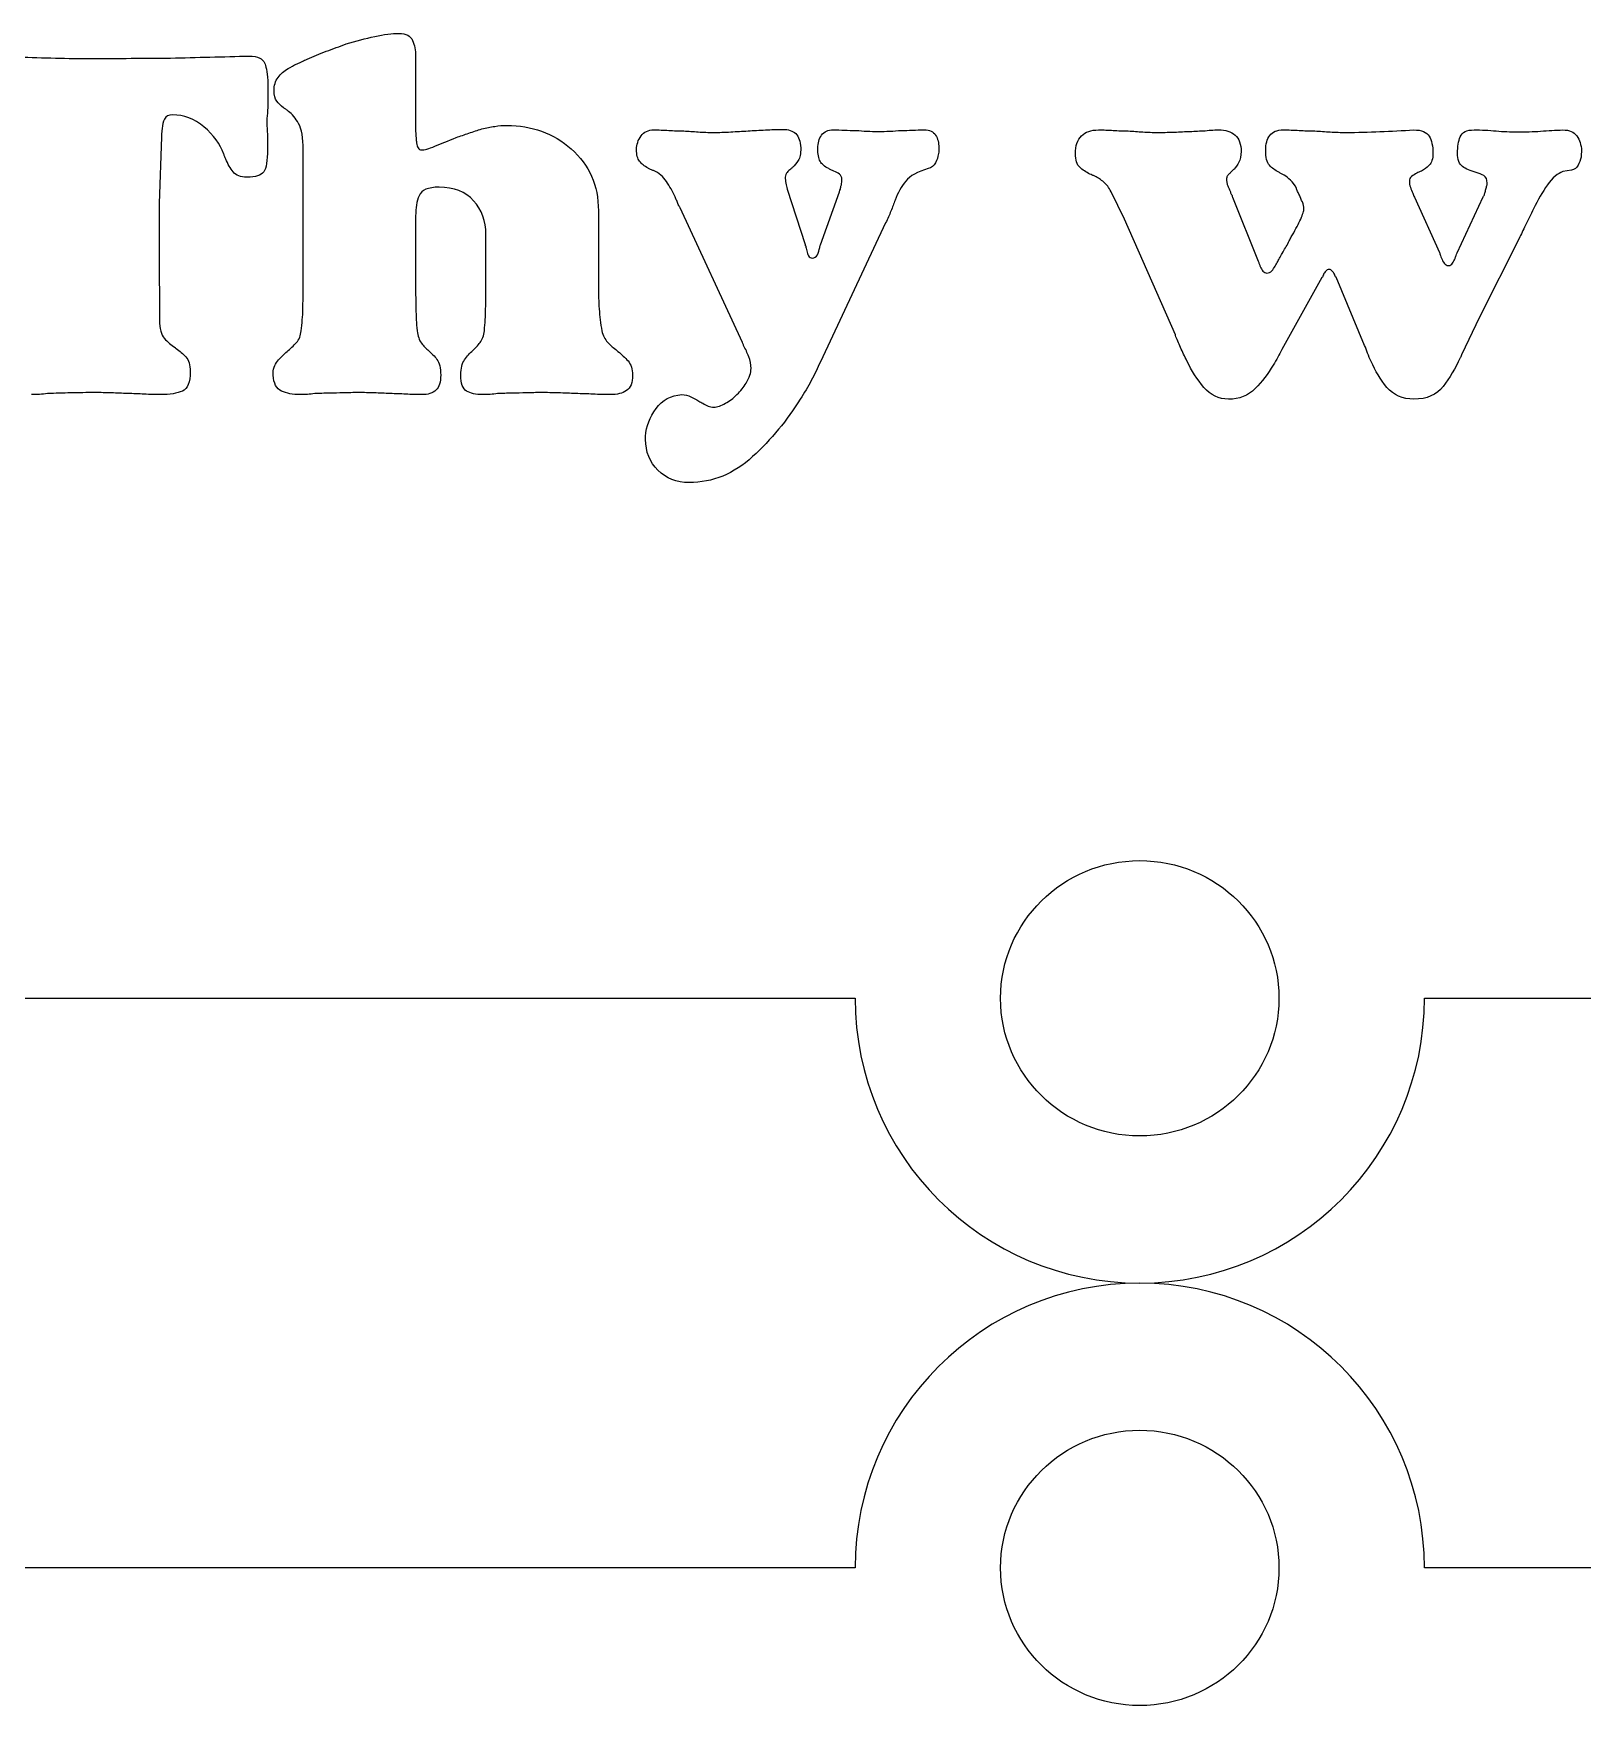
# Model space of a CAD drawing. Extents: x 1489 to 1914, y 371 to 1329.
# Drawn here: x 1701.6 to 1763.3, y 989 to 1055.5 of the extents above; entities that cross this region are included whole.
import ezdxf

# ---------------------------------------------------------------- set-up
doc = ezdxf.new("R2010")
doc.units = 0
doc.layers.add('G0101', color=7, linetype='CONTINUOUS')

msp = doc.modelspace()

# ---------------------------------------------------------------- linework, layer by layer
at = {"layer": 'G0101', "color": 4}
for points in [[(1716.788557, 1054.626974), (1716.788557, 1051.686974), (1716.808557, 1051.306974)], [(1710.908757, 1053.257174), (1710.908757, 1053.177174), (1710.908757, 1053.096174)], [(1710.868757, 1052.147174), (1710.868757, 1051.836174)], [(1706.668757, 1051.486174), (1706.668757, 1051.447174), (1706.668757, 1051.407174), (1706.568757, 1048.761174), (1706.568757, 1046.556174), (1706.588757, 1044.392174), (1706.588757, 1044.111174)], [(1710.888757, 1051.526174), (1710.888757, 1051.217174), (1710.888757, 1050.907174)], [(1712.308557, 1045.446974), (1712.308557, 1050.886974)], [(1737.629057, 1050.986174), (1737.629057, 1050.866174)], [(1762.828256, 1050.086574), (1762.488256, 1050.026574)], [(1731.589057, 1049.327174), (1732.309057, 1047.126174), (1732.309057, 1047.086174)], [(1732.909057, 1047.106174), (1733.669057, 1049.227174)], [(1747.048256, 1043.526574), (1745.028256, 1048.126574), (1744.488256, 1049.226574)], [(1729.809057, 1043.229174), (1727.329057, 1048.581174)], [(1749.328256, 1049.006574), (1750.348256, 1046.466574)], [(1756.568256, 1049.006574), (1757.568256, 1046.806574)], [(1758.268256, 1046.786574), (1759.308256, 1049.026574)], [(1716.788557, 1048.263974), (1716.788557, 1047.902974), (1716.788557, 1045.455974)], [(1724.068557, 1048.466974), (1724.068557, 1045.446974)], [(1735.509057, 1047.982174), (1732.909057, 1042.454174)], [(1719.588557, 1045.435974), (1719.588557, 1047.521974)], [(1760.748256, 1047.366574), (1759.168256, 1044.226574), (1758.448256, 1042.726574)], [(1732.889057, 1047.006174), (1732.889057, 1047.026174)], [(1752.948256, 1045.926574), (1752.948256, 1045.906574), (1752.928256, 1045.886574)], [(1754.588256, 1043.106574), (1753.448256, 1045.826574)], [(1712.308557, 1045.426974), (1712.308557, 1045.446974)], [(1752.888256, 1045.806574), (1751.288256, 1042.946574)], [(1729.809057, 1043.209174), (1729.809057, 1043.229174)], [(1747.048256, 1043.506574), (1747.048256, 1043.526574)], [(1725.949057, 1039.367174), (1725.949057, 1039.416174), (1725.949057, 1039.486174)]]:
    msp.add_lwpolyline(points, dxfattribs=at)
at = {"layer": 'G0101', "color": 1}
for points in [[(1673.313558, 1017.114575), (1734.292557, 1017.114575)], [(1756.970556, 1017.114575), (1885.738553, 1017.114575)], [(1734.292557, 994.436975), (1673.313558, 994.436975)], [(1885.728553, 994.436975), (1756.970556, 994.436975)]]:
    msp.add_lwpolyline(points, dxfattribs=at)
for points in [[(1745.631556, 1011.634575)], [(1745.631556, 988.956975)]]:
    msp.add_lwpolyline(points, close=True, dxfattribs=at)
at = {"layer": 'G0101', "color": 4}
for points in [[(1714.028557, 1055.106974), (1714.414557, 1055.226974), (1714.791557, 1055.326974), (1715.158557, 1055.406974)], [(1715.158557, 1055.406974), (1715.525557, 1055.486974), (1715.848557, 1055.526974), (1716.128557, 1055.526974)], [(1716.128557, 1055.526974), (1716.408557, 1055.526974), (1716.588557, 1055.432974), (1716.668557, 1055.246974)], [(1716.668557, 1055.246974), (1716.748557, 1055.059974), (1716.788557, 1054.852974), (1716.788557, 1054.626974)], [(1700.968757, 1054.586174), (1701.462757, 1054.573174), (1701.951757, 1054.560174), (1702.438757, 1054.546174)], [(1702.438757, 1054.546174), (1702.925757, 1054.533174), (1703.408757, 1054.526174), (1703.888757, 1054.526174)], [(1703.888757, 1054.526174), (1704.408757, 1054.526174), (1704.931757, 1054.530174), (1705.458757, 1054.537174)], [(1705.458757, 1054.537174), (1705.985757, 1054.543174), (1706.508757, 1054.546174), (1707.028757, 1054.546174)], [(1707.028757, 1054.546174), (1707.548757, 1054.560174), (1708.071757, 1054.573174), (1708.598757, 1054.586174)], [(1708.598757, 1054.586174), (1709.125757, 1054.600174), (1709.648757, 1054.613174), (1710.168757, 1054.626174)], [(1710.168757, 1054.626174), (1710.328757, 1054.626174), (1710.468757, 1054.597174), (1710.588757, 1054.537174)], [(1710.588757, 1054.537174), (1710.708757, 1054.477174), (1710.788757, 1054.360174), (1710.828757, 1054.187174)], [(1712.068557, 1054.316974), (1712.201557, 1054.376974), (1712.335557, 1054.439974), (1712.468557, 1054.506974)], [(1712.468557, 1054.506974), (1712.708557, 1054.613974), (1712.961557, 1054.716974), (1713.228557, 1054.816974)], [(1713.228557, 1054.816974), (1713.495557, 1054.916974), (1713.761557, 1055.012974), (1714.028557, 1055.106974)], [(1710.828757, 1054.187174), (1710.855757, 1054.079174), (1710.875757, 1053.944174), (1710.888757, 1053.783174)], [(1711.308557, 1053.771974), (1711.414557, 1053.913974), (1711.548557, 1054.031974), (1711.708557, 1054.126974)], [(1711.708557, 1054.126974), (1711.815557, 1054.193974), (1711.934557, 1054.256974), (1712.068557, 1054.316974)], [(1710.888757, 1053.783174), (1710.902757, 1053.621174), (1710.908757, 1053.446174), (1710.908757, 1053.257174)], [(1711.148557, 1053.255974), (1711.148557, 1053.458974), (1711.201557, 1053.630974), (1711.308557, 1053.771974)], [(1711.258557, 1052.829974), (1711.184557, 1052.924974), (1711.148557, 1053.066974), (1711.148557, 1053.255974)], [(1710.898757, 1052.581174), (1710.891757, 1052.413174), (1710.881757, 1052.268174), (1710.868757, 1052.147174)], [(1710.908757, 1053.096174), (1710.908757, 1052.921174), (1710.905757, 1052.749174), (1710.898757, 1052.581174)], [(1711.528557, 1052.567974), (1711.421557, 1052.647974), (1711.331557, 1052.735974), (1711.258557, 1052.829974)], [(1711.618557, 1052.506974), (1711.585557, 1052.532974), (1711.555557, 1052.553974), (1711.528557, 1052.567974)], [(1711.728557, 1052.425974), (1711.688557, 1052.452974), (1711.651557, 1052.479974), (1711.618557, 1052.506974)], [(1706.788757, 1052.117174), (1706.735757, 1052.003174), (1706.701757, 1051.880174), (1706.688757, 1051.747174)], [(1707.108757, 1052.287174), (1706.948757, 1052.287174), (1706.841757, 1052.230174), (1706.788757, 1052.117174)], [(1708.358757, 1051.807174), (1707.978757, 1052.126174), (1707.561757, 1052.287174), (1707.108757, 1052.287174)], [(1709.148757, 1050.727174), (1709.001757, 1051.126174), (1708.738757, 1051.486174), (1708.358757, 1051.807174)], [(1710.868757, 1051.836174), (1710.868757, 1051.736174), (1710.875757, 1051.633174), (1710.888757, 1051.526174)], [(1712.128557, 1051.939974), (1712.008557, 1052.154974), (1711.874557, 1052.317974), (1711.728557, 1052.425974)], [(1712.308557, 1050.886974), (1712.308557, 1051.372974), (1712.248557, 1051.723974), (1712.128557, 1051.939974)], [(1719.428557, 1051.726974), (1719.601557, 1051.766974), (1719.771557, 1051.799974), (1719.938557, 1051.826974)], [(1719.938557, 1051.826974), (1720.105557, 1051.852974), (1720.268557, 1051.866974), (1720.428557, 1051.866974)], [(1720.428557, 1051.866974), (1721.414557, 1051.866974), (1722.268557, 1051.552974), (1722.988557, 1050.926974)], [(1706.678757, 1051.606174), (1706.672757, 1051.566174), (1706.668757, 1051.526174), (1706.668757, 1051.486174)], [(1706.688757, 1051.747174), (1706.688757, 1051.693174), (1706.685757, 1051.647174), (1706.678757, 1051.606174)], [(1716.808557, 1051.306974), (1716.808557, 1051.279974), (1716.811557, 1051.252974), (1716.818557, 1051.226974)], [(1716.818557, 1051.226974), (1716.825557, 1051.199974), (1716.828557, 1051.179974), (1716.828557, 1051.166974)], [(1716.828557, 1051.166974), (1716.841557, 1051.086974), (1716.861557, 1051.019974), (1716.888557, 1050.966974)], [(1717.558557, 1051.036974), (1717.805557, 1051.136974), (1718.088557, 1051.252974), (1718.408557, 1051.386974)], [(1718.408557, 1051.386974), (1718.568557, 1051.439974), (1718.735557, 1051.496974), (1718.908557, 1051.556974)], [(1718.908557, 1051.556974), (1719.081557, 1051.616974), (1719.255557, 1051.673974), (1719.428557, 1051.726974)], [(1725.589057, 1050.907174), (1725.589057, 1051.106174), (1725.649057, 1051.287174), (1725.769057, 1051.447174)], [(1725.769057, 1051.447174), (1725.889057, 1051.606174), (1726.056057, 1051.687174), (1726.269057, 1051.687174)], [(1726.269057, 1051.687174), (1726.469057, 1051.687174), (1726.669057, 1051.680174), (1726.869057, 1051.667174)], [(1726.869057, 1051.667174), (1727.069057, 1051.653174), (1727.269057, 1051.646174), (1727.469057, 1051.646174)], [(1727.469057, 1051.646174), (1727.655057, 1051.633174), (1727.849057, 1051.620174), (1728.049057, 1051.606174)], [(1728.049057, 1051.606174), (1728.249057, 1051.593174), (1728.449057, 1051.586174), (1728.649057, 1051.586174)], [(1728.649057, 1051.586174), (1728.875057, 1051.586174), (1729.105057, 1051.593174), (1729.339057, 1051.606174)], [(1729.339057, 1051.606174), (1729.572057, 1051.620174), (1729.802057, 1051.633174), (1730.029057, 1051.646174)], [(1730.029057, 1051.646174), (1730.255057, 1051.660174), (1730.485057, 1051.673174), (1730.719057, 1051.687174)], [(1730.719057, 1051.687174), (1730.952057, 1051.700174), (1731.182057, 1051.707174), (1731.409057, 1051.707174)], [(1731.409057, 1051.707174), (1731.635057, 1051.707174), (1731.809057, 1051.650174), (1731.929057, 1051.537174)], [(1731.929057, 1051.537174), (1732.049057, 1051.423174), (1732.115057, 1051.233174), (1732.129057, 1050.967174)], [(1732.809057, 1050.947174), (1732.809057, 1051.160174), (1732.859057, 1051.336174), (1732.959057, 1051.477174)], [(1732.959057, 1051.477174), (1733.059057, 1051.617174), (1733.215057, 1051.687174), (1733.429057, 1051.687174)], [(1733.429057, 1051.687174), (1733.575057, 1051.687174), (1733.722057, 1051.683174), (1733.869057, 1051.677174)], [(1733.869057, 1051.677174), (1734.016057, 1051.670174), (1734.169057, 1051.667174), (1734.329057, 1051.667174)], [(1734.329057, 1051.667174), (1734.476057, 1051.653174), (1734.622057, 1051.643174), (1734.769057, 1051.637174)], [(1734.769057, 1051.637174), (1734.915057, 1051.630174), (1735.062057, 1051.626174), (1735.209057, 1051.626174)], [(1735.209057, 1051.626174), (1735.369057, 1051.626174), (1735.525057, 1051.630174), (1735.679057, 1051.637174)], [(1735.679057, 1051.637174), (1735.832057, 1051.643174), (1735.982057, 1051.653174), (1736.129057, 1051.667174)], [(1736.129057, 1051.667174), (1736.275057, 1051.667174), (1736.425057, 1051.670174), (1736.579057, 1051.677174)], [(1736.579057, 1051.677174), (1736.732057, 1051.683174), (1736.889057, 1051.687174), (1737.049057, 1051.687174)], [(1737.049057, 1051.687174), (1737.262057, 1051.687174), (1737.412057, 1051.617174), (1737.499057, 1051.477174)], [(1737.499057, 1051.477174), (1737.585057, 1051.336174), (1737.629057, 1051.173174), (1737.629057, 1050.986174)], [(1743.068256, 1050.746574), (1743.068256, 1051.053574), (1743.148256, 1051.286574), (1743.308256, 1051.446574)], [(1743.308256, 1051.446574), (1743.468256, 1051.606574), (1743.694256, 1051.686574), (1743.988256, 1051.686574)], [(1743.988256, 1051.686574), (1744.188256, 1051.686574), (1744.385256, 1051.679574), (1744.578256, 1051.666574)], [(1744.578256, 1051.666574), (1744.771256, 1051.653574), (1744.968256, 1051.646574), (1745.168256, 1051.646574)], [(1745.168256, 1051.646574), (1745.368256, 1051.633574), (1745.565256, 1051.619574), (1745.758256, 1051.606574)], [(1745.758256, 1051.606574), (1745.951256, 1051.593574), (1746.148256, 1051.586574), (1746.348256, 1051.586574)], [(1746.348256, 1051.586574), (1746.548256, 1051.586574), (1746.748256, 1051.589574), (1746.948256, 1051.596574)], [(1746.948256, 1051.596574), (1747.148256, 1051.603574), (1747.355256, 1051.613574), (1747.568256, 1051.626574)], [(1747.568256, 1051.626574), (1747.661256, 1051.626574), (1747.758256, 1051.630574), (1747.858256, 1051.636574)], [(1747.858256, 1051.636574), (1747.958256, 1051.643574), (1748.061256, 1051.646574), (1748.168256, 1051.646574)], [(1748.168256, 1051.646574), (1748.261256, 1051.659574), (1748.361256, 1051.670574), (1748.468256, 1051.676574)], [(1748.468256, 1051.676574), (1748.575256, 1051.683574), (1748.674256, 1051.686574), (1748.768256, 1051.686574)], [(1748.768256, 1051.686574), (1749.048256, 1051.686574), (1749.268256, 1051.616574), (1749.428256, 1051.476574)], [(1749.428256, 1051.476574), (1749.588256, 1051.336574), (1749.668256, 1051.119574), (1749.668256, 1050.826574)], [(1750.648256, 1050.886574), (1750.648256, 1051.126574), (1750.701256, 1051.319574), (1750.808256, 1051.466574)], [(1750.808256, 1051.466574), (1750.915256, 1051.613574), (1751.095256, 1051.686574), (1751.348256, 1051.686574)], [(1751.348256, 1051.686574), (1751.561256, 1051.686574), (1751.771256, 1051.679574), (1751.978256, 1051.666574)], [(1751.978256, 1051.666574), (1752.185256, 1051.653574), (1752.395256, 1051.646574), (1752.608256, 1051.646574)], [(1752.608256, 1051.646574), (1752.808256, 1051.633574), (1753.011256, 1051.619574), (1753.218256, 1051.606574)], [(1753.218256, 1051.606574), (1753.424256, 1051.593574), (1753.635256, 1051.586574), (1753.848256, 1051.586574)], [(1753.848256, 1051.586574), (1754.301256, 1051.586574), (1754.751256, 1051.596574), (1755.198256, 1051.616574)], [(1755.198256, 1051.616574), (1755.645256, 1051.636574), (1756.095256, 1051.659574), (1756.548256, 1051.686574)], [(1756.548256, 1051.686574), (1756.855256, 1051.686574), (1757.058256, 1051.603574), (1757.158256, 1051.436574)], [(1757.158256, 1051.436574), (1757.258256, 1051.269574), (1757.308256, 1051.039574), (1757.308256, 1050.746574)], [(1758.288256, 1050.766574), (1758.288256, 1051.019574), (1758.325256, 1051.236574), (1758.398256, 1051.416574)], [(1758.398256, 1051.416574), (1758.471256, 1051.596574), (1758.655256, 1051.686574), (1758.948256, 1051.686574)], [(1758.948256, 1051.686574), (1759.095256, 1051.686574), (1759.241256, 1051.683574), (1759.388256, 1051.676574)], [(1759.388256, 1051.676574), (1759.535256, 1051.670574), (1759.681256, 1051.659574), (1759.828256, 1051.646574)], [(1759.828256, 1051.646574), (1759.961256, 1051.633574), (1760.101256, 1051.623574), (1760.248256, 1051.616574)], [(1760.248256, 1051.616574), (1760.395256, 1051.609574), (1760.541256, 1051.606574), (1760.688256, 1051.606574)], [(1760.688256, 1051.606574), (1760.995256, 1051.606574), (1761.298256, 1051.616574), (1761.598256, 1051.636574)], [(1761.598256, 1051.636574), (1761.898256, 1051.656574), (1762.194256, 1051.673574), (1762.488256, 1051.686574)], [(1762.488256, 1051.686574), (1762.741256, 1051.686574), (1762.924256, 1051.606574), (1763.038256, 1051.446574)], [(1763.038256, 1051.446574), (1763.151256, 1051.286574), (1763.215256, 1051.093574), (1763.228256, 1050.866574)], [(1709.188757, 1050.617174), (1709.175757, 1050.650174), (1709.161757, 1050.687174), (1709.148757, 1050.727174)], [(1709.228757, 1050.526174), (1709.215757, 1050.553174), (1709.201757, 1050.583174), (1709.188757, 1050.617174)], [(1709.518757, 1050.017174), (1709.405757, 1050.157174), (1709.308757, 1050.327174), (1709.228757, 1050.526174)], [(1710.888757, 1050.907174), (1710.888757, 1050.453174), (1710.838757, 1050.157174), (1710.738757, 1050.017174)], [(1716.888557, 1050.966974), (1716.914557, 1050.912974), (1716.961557, 1050.886974), (1717.028557, 1050.886974)], [(1717.028557, 1050.886974), (1717.135557, 1050.886974), (1717.311557, 1050.936974), (1717.558557, 1051.036974)], [(1722.988557, 1050.926974), (1723.708557, 1050.299974), (1724.068557, 1049.479974), (1724.068557, 1048.466974)], [(1725.709057, 1050.436174), (1725.629057, 1050.536174), (1725.589057, 1050.693174), (1725.589057, 1050.907174)], [(1732.129057, 1050.967174), (1732.129057, 1050.740174), (1732.095057, 1050.573174), (1732.029057, 1050.467174)], [(1732.899057, 1050.437174), (1732.839057, 1050.550174), (1732.809057, 1050.720174), (1732.809057, 1050.947174)], [(1737.609057, 1050.746174), (1737.595057, 1050.612174), (1737.559057, 1050.489174), (1737.499057, 1050.375174)], [(1737.629057, 1050.866174), (1737.629057, 1050.826174), (1737.622057, 1050.786174), (1737.609057, 1050.746174)], [(1743.238256, 1050.196574), (1743.125256, 1050.296574), (1743.068256, 1050.479574), (1743.068256, 1050.746574)], [(1749.668256, 1050.826574), (1749.668256, 1050.653574), (1749.638256, 1050.509574), (1749.578256, 1050.396574)], [(1750.798256, 1050.276574), (1750.698256, 1050.389574), (1750.648256, 1050.593574), (1750.648256, 1050.886574)], [(1757.308256, 1050.746574), (1757.308256, 1050.533574), (1757.258256, 1050.376574), (1757.158256, 1050.276574)], [(1758.488256, 1050.226574), (1758.355256, 1050.319574), (1758.288256, 1050.499574), (1758.288256, 1050.766574)], [(1763.208256, 1050.606574), (1763.181256, 1050.486574), (1763.141256, 1050.376574), (1763.088256, 1050.276574)], [(1763.218256, 1050.736574), (1763.211256, 1050.689574), (1763.208256, 1050.646574), (1763.208256, 1050.606574)], [(1763.228256, 1050.866574), (1763.228256, 1050.826574), (1763.225256, 1050.783574), (1763.218256, 1050.736574)], [(1710.068757, 1049.807174), (1709.815757, 1049.807174), (1709.631757, 1049.876174), (1709.518757, 1050.017174)], [(1710.738757, 1050.017174), (1710.638757, 1049.876174), (1710.415757, 1049.807174), (1710.068757, 1049.807174)], [(1726.049057, 1050.165174), (1725.902057, 1050.245174), (1725.789057, 1050.335174), (1725.709057, 1050.436174)], [(1726.149057, 1050.115174), (1726.109057, 1050.135174), (1726.075057, 1050.151174), (1726.049057, 1050.165174)], [(1726.269057, 1050.064174), (1726.229057, 1050.078174), (1726.189057, 1050.095174), (1726.149057, 1050.115174)], [(1726.779057, 1049.634174), (1726.652057, 1049.828174), (1726.482057, 1049.971174), (1726.269057, 1050.064174)], [(1731.589057, 1049.997174), (1731.549057, 1049.950174), (1731.522057, 1049.887174), (1731.509057, 1049.807174)], [(1731.729057, 1050.126174), (1731.675057, 1050.086174), (1731.629057, 1050.043174), (1731.589057, 1049.997174)], [(1731.769057, 1050.166174), (1731.755057, 1050.153174), (1731.742057, 1050.140174), (1731.729057, 1050.126174)], [(1731.809057, 1050.207174), (1731.795057, 1050.193174), (1731.782057, 1050.180174), (1731.769057, 1050.166174)], [(1732.029057, 1050.467174), (1731.962057, 1050.360174), (1731.889057, 1050.273174), (1731.809057, 1050.207174)], [(1733.249057, 1050.146174), (1733.075057, 1050.227174), (1732.959057, 1050.323174), (1732.899057, 1050.437174)], [(1733.349057, 1050.086174), (1733.322057, 1050.100174), (1733.289057, 1050.120174), (1733.249057, 1050.146174)], [(1733.449057, 1050.046174), (1733.409057, 1050.060174), (1733.375057, 1050.073174), (1733.349057, 1050.086174)], [(1733.669057, 1049.927174), (1733.602057, 1049.979174), (1733.529057, 1050.020174), (1733.449057, 1050.046174)], [(1733.769057, 1049.707174), (1733.769057, 1049.800174), (1733.735057, 1049.873174), (1733.669057, 1049.927174)], [(1737.209057, 1050.146174), (1736.782057, 1050.025174), (1736.482057, 1049.858174), (1736.309057, 1049.645174)], [(1737.499057, 1050.375174), (1737.439057, 1050.262174), (1737.342057, 1050.186174), (1737.209057, 1050.146174)], [(1743.648256, 1049.926574), (1743.488256, 1050.006574), (1743.351256, 1050.096574), (1743.238256, 1050.196574)], [(1743.738256, 1049.886574), (1743.705256, 1049.900574), (1743.674256, 1049.913574), (1743.648256, 1049.926574)], [(1743.848256, 1049.846574), (1743.808256, 1049.859574), (1743.771256, 1049.873574), (1743.738256, 1049.886574)], [(1744.198256, 1049.606574), (1744.085256, 1049.699574), (1743.968256, 1049.779574), (1743.848256, 1049.846574)], [(1749.118256, 1049.846574), (1749.098256, 1049.806574), (1749.088256, 1049.766574), (1749.088256, 1049.726574)], [(1749.208256, 1049.946574), (1749.168256, 1049.920574), (1749.138256, 1049.886574), (1749.118256, 1049.846574)], [(1749.288256, 1050.036574), (1749.261256, 1050.003574), (1749.235256, 1049.973574), (1749.208256, 1049.946574)], [(1749.388256, 1050.126574), (1749.348256, 1050.099574), (1749.315256, 1050.069574), (1749.288256, 1050.036574)], [(1749.578256, 1050.396574), (1749.518256, 1050.283574), (1749.455256, 1050.193574), (1749.388256, 1050.126574)], [(1751.168256, 1050.006574), (1751.021256, 1050.073574), (1750.898256, 1050.163574), (1750.798256, 1050.276574)], [(1751.278256, 1049.936574), (1751.245256, 1049.956574), (1751.208256, 1049.979574), (1751.168256, 1050.006574)], [(1751.388256, 1049.886574), (1751.348256, 1049.900574), (1751.311256, 1049.916574), (1751.278256, 1049.936574)], [(1751.638256, 1049.686574), (1751.551256, 1049.766574), (1751.468256, 1049.833574), (1751.388256, 1049.886574)], [(1756.458256, 1049.836574), (1756.398256, 1049.789574), (1756.368256, 1049.726574), (1756.368256, 1049.646574)], [(1756.668256, 1049.966574), (1756.588256, 1049.926574), (1756.518256, 1049.883574), (1756.458256, 1049.836574)], [(1756.748256, 1050.006574), (1756.721256, 1049.993574), (1756.694256, 1049.979574), (1756.668256, 1049.966574)], [(1756.848256, 1050.046574), (1756.808256, 1050.033574), (1756.775256, 1050.019574), (1756.748256, 1050.006574)], [(1757.158256, 1050.276574), (1757.058256, 1050.176574), (1756.955256, 1050.099574), (1756.848256, 1050.046574)], [(1759.028256, 1049.986574), (1758.801256, 1050.053574), (1758.621256, 1050.133574), (1758.488256, 1050.226574)], [(1759.338256, 1049.866574), (1759.251256, 1049.920574), (1759.148256, 1049.959574), (1759.028256, 1049.986574)], [(1759.468256, 1049.566574), (1759.468256, 1049.713574), (1759.424256, 1049.813574), (1759.338256, 1049.866574)], [(1762.488256, 1050.026574), (1762.275256, 1049.959574), (1762.068256, 1049.783574), (1761.868256, 1049.496574)], [(1763.088256, 1050.276574), (1763.035256, 1050.176574), (1762.948256, 1050.113574), (1762.828256, 1050.086574)], [(1717.728557, 1049.406974), (1717.288557, 1049.406974), (1717.021557, 1049.292974), (1716.928557, 1049.065974)], [(1719.098557, 1048.864974), (1718.771557, 1049.225974), (1718.315557, 1049.406974), (1717.728557, 1049.406974)], [(1727.129057, 1049.022174), (1727.022057, 1049.236174), (1726.905057, 1049.440174), (1726.779057, 1049.634174)], [(1731.509057, 1049.807174), (1731.509057, 1049.727174), (1731.519057, 1049.646174), (1731.539057, 1049.566174)], [(1731.539057, 1049.566174), (1731.559057, 1049.486174), (1731.575057, 1049.407174), (1731.589057, 1049.327174)], [(1733.669057, 1049.227174), (1733.682057, 1049.267174), (1733.695057, 1049.300174), (1733.709057, 1049.327174)], [(1733.709057, 1049.327174), (1733.709057, 1049.353174), (1733.712057, 1049.380174), (1733.719057, 1049.407174)], [(1733.719057, 1049.407174), (1733.726057, 1049.433174), (1733.735057, 1049.467174), (1733.749057, 1049.506174)], [(1733.749057, 1049.506174), (1733.749057, 1049.533174), (1733.752057, 1049.566174), (1733.759057, 1049.606174)], [(1733.759057, 1049.606174), (1733.766057, 1049.646174), (1733.769057, 1049.680174), (1733.769057, 1049.707174)], [(1736.309057, 1049.645174), (1736.135057, 1049.431174), (1735.996057, 1049.177174), (1735.889057, 1048.883174)], [(1744.488256, 1049.226574), (1744.408256, 1049.386574), (1744.311256, 1049.513574), (1744.198256, 1049.606574)], [(1749.088256, 1049.726574), (1749.088256, 1049.686574), (1749.091256, 1049.646574), (1749.098256, 1049.606574)], [(1749.098256, 1049.606574), (1749.105256, 1049.566574), (1749.115256, 1049.526574), (1749.128256, 1049.486574)], [(1749.128256, 1049.486574), (1749.141256, 1049.446574), (1749.158256, 1049.406574), (1749.178256, 1049.366574)], [(1749.178256, 1049.366574), (1749.198256, 1049.326574), (1749.215256, 1049.286574), (1749.228256, 1049.246574)], [(1749.228256, 1049.246574), (1749.241256, 1049.206574), (1749.258256, 1049.166574), (1749.278256, 1049.126574)], [(1751.868256, 1049.366574), (1751.801256, 1049.499574), (1751.725256, 1049.606574), (1751.638256, 1049.686574)], [(1751.918256, 1049.236574), (1751.898256, 1049.283574), (1751.881256, 1049.326574), (1751.868256, 1049.366574)], [(1751.988256, 1049.086574), (1751.961256, 1049.139574), (1751.938256, 1049.189574), (1751.918256, 1049.236574)], [(1756.368256, 1049.646574), (1756.368256, 1049.566574), (1756.381256, 1049.486574), (1756.408256, 1049.406574)], [(1756.408256, 1049.406574), (1756.435256, 1049.326574), (1756.468256, 1049.246574), (1756.508256, 1049.166574)], [(1756.508256, 1049.166574), (1756.521256, 1049.139574), (1756.531256, 1049.113574), (1756.538256, 1049.086574)], [(1759.368256, 1049.136574), (1759.381256, 1049.183574), (1759.395256, 1049.233574), (1759.408256, 1049.286574)], [(1759.408256, 1049.286574), (1759.421256, 1049.339574), (1759.435256, 1049.389574), (1759.448256, 1049.436574)], [(1759.448256, 1049.436574), (1759.461256, 1049.483574), (1759.468256, 1049.526574), (1759.468256, 1049.566574)], [(1761.868256, 1049.496574), (1761.668256, 1049.209574), (1761.481256, 1048.893574), (1761.308256, 1048.546574)], [(1716.928557, 1049.065974), (1716.835557, 1048.837974), (1716.788557, 1048.570974), (1716.788557, 1048.263974)], [(1719.588557, 1047.521974), (1719.588557, 1048.055974), (1719.425557, 1048.503974), (1719.098557, 1048.864974)], [(1727.189057, 1048.872174), (1727.162057, 1048.919174), (1727.142057, 1048.969174), (1727.129057, 1049.022174)], [(1727.249057, 1048.722174), (1727.235057, 1048.775174), (1727.215057, 1048.825174), (1727.189057, 1048.872174)], [(1727.289057, 1048.641174), (1727.275057, 1048.668174), (1727.262057, 1048.695174), (1727.249057, 1048.722174)], [(1727.329057, 1048.581174), (1727.315057, 1048.594174), (1727.302057, 1048.614174), (1727.289057, 1048.641174)], [(1735.889057, 1048.883174), (1735.835057, 1048.750174), (1735.779057, 1048.606174), (1735.719057, 1048.453174)], [(1749.278256, 1049.126574), (1749.298256, 1049.086574), (1749.315256, 1049.046574), (1749.328256, 1049.006574)], [(1752.108256, 1048.816574), (1752.068256, 1048.903574), (1752.028256, 1048.993574), (1751.988256, 1049.086574)], [(1752.008256, 1048.066574), (1752.101256, 1048.266574), (1752.155256, 1048.420574), (1752.168256, 1048.526574)], [(1752.168256, 1048.526574), (1752.168256, 1048.633574), (1752.148256, 1048.729574), (1752.108256, 1048.816574)], [(1756.538256, 1049.086574), (1756.545256, 1049.059574), (1756.555256, 1049.033574), (1756.568256, 1049.006574)], [(1759.308256, 1049.026574), (1759.335256, 1049.053574), (1759.355256, 1049.089574), (1759.368256, 1049.136574)], [(1761.308256, 1048.546574), (1761.201256, 1048.319574), (1761.098256, 1048.103574), (1760.998256, 1047.896574)], [(1735.719057, 1048.453174), (1735.659057, 1048.299174), (1735.589057, 1048.142174), (1735.509057, 1047.982174)], [(1751.668256, 1047.426574), (1751.801256, 1047.653574), (1751.915256, 1047.866574), (1752.008256, 1048.066574)], [(1760.998256, 1047.896574), (1760.898256, 1047.689574), (1760.815256, 1047.513574), (1760.748256, 1047.366574)], [(1751.338256, 1046.826574), (1751.424256, 1046.973574), (1751.508256, 1047.119574), (1751.588256, 1047.266574)], [(1751.588256, 1047.266574), (1751.601256, 1047.293574), (1751.615256, 1047.319574), (1751.628256, 1047.346574)], [(1751.628256, 1047.346574), (1751.641256, 1047.373574), (1751.655256, 1047.400574), (1751.668256, 1047.426574)], [(1732.309057, 1047.086174), (1732.309057, 1047.073174), (1732.315057, 1047.066174), (1732.329057, 1047.066174)], [(1732.329057, 1047.066174), (1732.329057, 1047.040174), (1732.332057, 1047.010174), (1732.339057, 1046.977174)], [(1732.339057, 1046.977174), (1732.345057, 1046.943174), (1732.355057, 1046.907174), (1732.369057, 1046.867174)], [(1732.369057, 1046.867174), (1732.382057, 1046.800174), (1732.405057, 1046.736174), (1732.439057, 1046.677174)], [(1732.439057, 1046.677174), (1732.472057, 1046.617174), (1732.522057, 1046.586174), (1732.589057, 1046.586174)], [(1732.589057, 1046.586174), (1732.682057, 1046.586174), (1732.749057, 1046.630174), (1732.789057, 1046.717174)], [(1732.789057, 1046.717174), (1732.829057, 1046.803174), (1732.862057, 1046.900174), (1732.889057, 1047.006174)], [(1732.889057, 1047.026174), (1732.889057, 1047.040174), (1732.892057, 1047.053174), (1732.899057, 1047.066174)], [(1732.899057, 1047.066174), (1732.905057, 1047.080174), (1732.909057, 1047.093174), (1732.909057, 1047.106174)], [(1751.128256, 1046.446574), (1751.181256, 1046.553574), (1751.251256, 1046.679574), (1751.338256, 1046.826574)], [(1757.568256, 1046.806574), (1757.581256, 1046.766574), (1757.595256, 1046.726574), (1757.608256, 1046.686574)], [(1757.608256, 1046.686574), (1757.621256, 1046.646574), (1757.635256, 1046.613574), (1757.648256, 1046.586574)], [(1757.648256, 1046.586574), (1757.674256, 1046.506574), (1757.711256, 1046.436574), (1757.758256, 1046.376574)], [(1758.088256, 1046.376574), (1758.128256, 1046.436574), (1758.161256, 1046.499574), (1758.188256, 1046.566574)], [(1758.188256, 1046.566574), (1758.201256, 1046.606574), (1758.215256, 1046.646574), (1758.228256, 1046.686574)], [(1758.228256, 1046.686574), (1758.241256, 1046.726574), (1758.255256, 1046.759574), (1758.268256, 1046.786574)], [(1750.348256, 1046.466574), (1750.361256, 1046.426574), (1750.375256, 1046.389574), (1750.388256, 1046.356574)], [(1750.388256, 1046.356574), (1750.401256, 1046.323574), (1750.415256, 1046.286574), (1750.428256, 1046.246574)], [(1750.428256, 1046.246574), (1750.455256, 1046.179574), (1750.491256, 1046.119574), (1750.538256, 1046.066574)], [(1750.538256, 1046.066574), (1750.585256, 1046.013574), (1750.635256, 1045.986574), (1750.688256, 1045.986574)], [(1750.688256, 1045.986574), (1750.768256, 1045.986574), (1750.835256, 1046.016574), (1750.888256, 1046.076574)], [(1750.888256, 1046.076574), (1750.941256, 1046.136574), (1750.988256, 1046.199574), (1751.028256, 1046.266574)], [(1751.028256, 1046.266574), (1751.041256, 1046.293574), (1751.058256, 1046.323574), (1751.078256, 1046.356574)], [(1751.078256, 1046.356574), (1751.098256, 1046.389574), (1751.115256, 1046.420574), (1751.128256, 1046.446574)], [(1752.918256, 1045.846574), (1752.911256, 1045.833574), (1752.901256, 1045.819574), (1752.888256, 1045.806574)], [(1752.928256, 1045.886574), (1752.928256, 1045.873574), (1752.924256, 1045.859574), (1752.918256, 1045.846574)], [(1753.038256, 1046.066574), (1753.005256, 1046.026574), (1752.975256, 1045.979574), (1752.948256, 1045.926574)], [(1753.188256, 1046.126574), (1753.121256, 1046.126574), (1753.071256, 1046.106574), (1753.038256, 1046.066574)], [(1753.298256, 1046.066574), (1753.265256, 1046.106574), (1753.228256, 1046.126574), (1753.188256, 1046.126574)], [(1753.388256, 1045.946574), (1753.361256, 1045.986574), (1753.331256, 1046.026574), (1753.298256, 1046.066574)], [(1753.418256, 1045.866574), (1753.411256, 1045.893574), (1753.401256, 1045.920574), (1753.388256, 1045.946574)], [(1753.448256, 1045.826574), (1753.435256, 1045.826574), (1753.424256, 1045.839574), (1753.418256, 1045.866574)], [(1757.758256, 1046.376574), (1757.805256, 1046.316574), (1757.861256, 1046.286574), (1757.928256, 1046.286574)], [(1757.928256, 1046.286574), (1757.995256, 1046.286574), (1758.048256, 1046.316574), (1758.088256, 1046.376574)], [(1712.298557, 1044.556974), (1712.305557, 1044.842974), (1712.308557, 1045.133974), (1712.308557, 1045.426974)], [(1716.788557, 1045.455974), (1716.788557, 1045.148974), (1716.791557, 1044.850974), (1716.798557, 1044.563974)], [(1719.578557, 1044.563974), (1719.585557, 1044.850974), (1719.588557, 1045.141974), (1719.588557, 1045.435974)], [(1724.068557, 1045.446974), (1724.068557, 1045.139974), (1724.078557, 1044.842974), (1724.098557, 1044.556974)], [(1712.228557, 1043.686974), (1712.268557, 1043.979974), (1712.291557, 1044.269974), (1712.298557, 1044.556974)], [(1716.798557, 1044.563974), (1716.805557, 1044.275974), (1716.821557, 1043.985974), (1716.848557, 1043.691974)], [(1719.528557, 1043.691974), (1719.555557, 1043.985974), (1719.571557, 1044.275974), (1719.578557, 1044.563974)], [(1724.098557, 1044.556974), (1724.118557, 1044.269974), (1724.155557, 1043.979974), (1724.208557, 1043.686974)], [(1706.588757, 1044.111174), (1706.588757, 1043.777174), (1706.652757, 1043.536174), (1706.778757, 1043.389174)], [(1706.778757, 1043.389174), (1706.905757, 1043.243174), (1707.048757, 1043.122174), (1707.208757, 1043.029174)], [(1711.668557, 1042.866974), (1711.801557, 1042.972974), (1711.925557, 1043.089974), (1712.038557, 1043.216974)], [(1712.038557, 1043.216974), (1712.151557, 1043.342974), (1712.215557, 1043.499974), (1712.228557, 1043.686974)], [(1716.848557, 1043.691974), (1716.874557, 1043.476974), (1716.931557, 1043.313974), (1717.018557, 1043.199974)], [(1717.018557, 1043.199974), (1717.105557, 1043.085974), (1717.201557, 1042.982974), (1717.308557, 1042.888974)], [(1719.068557, 1042.908974), (1719.175557, 1043.002974), (1719.271557, 1043.106974), (1719.358557, 1043.219974)], [(1719.358557, 1043.219974), (1719.445557, 1043.333974), (1719.501557, 1043.490974), (1719.528557, 1043.691974)], [(1724.208557, 1043.686974), (1724.248557, 1043.499974), (1724.325557, 1043.346974), (1724.438557, 1043.226974)], [(1724.438557, 1043.226974), (1724.551557, 1043.106974), (1724.675557, 1042.999974), (1724.808557, 1042.906974)], [(1729.839057, 1043.159174), (1729.832057, 1043.179174), (1729.822057, 1043.195174), (1729.809057, 1043.209174)], [(1729.849057, 1043.109174), (1729.849057, 1043.122174), (1729.845057, 1043.139174), (1729.839057, 1043.159174)], [(1747.258256, 1043.026574), (1747.185256, 1043.199574), (1747.115256, 1043.359574), (1747.048256, 1043.506574)], [(1707.208757, 1043.029174), (1707.208757, 1043.015174), (1707.212757, 1043.005174), (1707.218757, 1042.999174)], [(1707.218757, 1042.999174), (1707.225757, 1042.992174), (1707.235757, 1042.988174), (1707.248757, 1042.988174)], [(1707.248757, 1042.988174), (1707.395757, 1042.881174), (1707.525757, 1042.768174), (1707.638757, 1042.648174)], [(1707.638757, 1042.648174), (1707.751757, 1042.527174), (1707.808757, 1042.334174), (1707.808757, 1042.066174)], [(1711.288557, 1042.476974), (1711.408557, 1042.616974), (1711.535557, 1042.746974), (1711.668557, 1042.866974)], [(1717.308557, 1042.888974), (1717.428557, 1042.795974), (1717.538557, 1042.681974), (1717.638557, 1042.548974)], [(1717.638557, 1042.548974), (1717.738557, 1042.414974), (1717.788557, 1042.206974), (1717.788557, 1041.926974)], [(1718.588557, 1041.926974), (1718.588557, 1042.193974), (1718.638557, 1042.397974), (1718.738557, 1042.537974)], [(1718.738557, 1042.537974), (1718.838557, 1042.677974), (1718.948557, 1042.801974), (1719.068557, 1042.908974)], [(1724.808557, 1042.906974), (1724.808557, 1042.892974), (1724.811557, 1042.886974), (1724.818557, 1042.886974)], [(1724.818557, 1042.886974), (1724.825557, 1042.886974), (1724.835557, 1042.879974), (1724.848557, 1042.866974)], [(1724.848557, 1042.866974), (1724.995557, 1042.746974), (1725.128557, 1042.619974), (1725.248557, 1042.486974)], [(1725.248557, 1042.486974), (1725.368557, 1042.352974), (1725.428557, 1042.166974), (1725.428557, 1041.926974)], [(1730.059057, 1042.658174), (1729.999057, 1042.811174), (1729.929057, 1042.961174), (1729.849057, 1043.109174)], [(1730.149057, 1042.187174), (1730.149057, 1042.347174), (1730.119057, 1042.504174), (1730.059057, 1042.658174)], [(1747.508256, 1042.486574), (1747.415256, 1042.673574), (1747.331256, 1042.853574), (1747.258256, 1043.026574)], [(1748.188256, 1041.436574), (1747.921256, 1041.749574), (1747.694256, 1042.099574), (1747.508256, 1042.486574)], [(1751.128256, 1042.636574), (1751.075256, 1042.536574), (1751.015256, 1042.433574), (1750.948256, 1042.326574)], [(1751.288256, 1042.946574), (1751.235256, 1042.839574), (1751.181256, 1042.736574), (1751.128256, 1042.636574)], [(1754.708256, 1042.796574), (1754.668256, 1042.909574), (1754.628256, 1043.013574), (1754.588256, 1043.106574)], [(1754.848256, 1042.466574), (1754.795256, 1042.573574), (1754.748256, 1042.683574), (1754.708256, 1042.796574)], [(1758.388256, 1042.606574), (1758.201256, 1042.193574), (1757.978256, 1041.816574), (1757.718256, 1041.476574)], [(1758.418256, 1042.656574), (1758.411256, 1042.636574), (1758.401256, 1042.619574), (1758.388256, 1042.606574)], [(1758.448256, 1042.726574), (1758.435256, 1042.699574), (1758.424256, 1042.676574), (1758.418256, 1042.656574)], [(1707.808757, 1042.066174), (1707.808757, 1041.640174), (1707.705757, 1041.380174), (1707.498757, 1041.287174)], [(1711.108557, 1041.926974), (1711.108557, 1042.153974), (1711.168557, 1042.336974), (1711.288557, 1042.476974)], [(1711.448557, 1041.286974), (1711.248557, 1041.379974), (1711.135557, 1041.592974), (1711.108557, 1041.926974)], [(1717.788557, 1041.926974), (1717.788557, 1041.646974), (1717.725557, 1041.446974), (1717.598557, 1041.326974)], [(1718.818557, 1041.286974), (1718.664557, 1041.379974), (1718.588557, 1041.592974), (1718.588557, 1041.926974)], [(1725.428557, 1041.926974), (1725.428557, 1041.619974), (1725.348557, 1041.412974), (1725.188557, 1041.306974)], [(1729.949057, 1041.606174), (1730.016057, 1041.713174), (1730.065057, 1041.816174), (1730.099057, 1041.917174)], [(1730.099057, 1041.917174), (1730.132057, 1042.017174), (1730.149057, 1042.106174), (1730.149057, 1042.187174)], [(1732.909057, 1042.454174), (1732.802057, 1042.213174), (1732.682057, 1041.966174), (1732.549057, 1041.712174)], [(1750.948256, 1042.326574), (1750.748256, 1041.979574), (1750.508256, 1041.666574), (1750.228256, 1041.386574)], [(1755.478256, 1041.436574), (1755.218256, 1041.749574), (1755.008256, 1042.093574), (1754.848256, 1042.466574)], [(1701.808757, 1041.157174), (1701.701757, 1041.150174), (1701.595757, 1041.147174), (1701.488757, 1041.147174)], [(1702.128757, 1041.187174), (1702.021757, 1041.173174), (1701.915757, 1041.164174), (1701.808757, 1041.157174)], [(1703.058757, 1041.217174), (1702.745757, 1041.210174), (1702.435757, 1041.200174), (1702.128757, 1041.187174)], [(1704.008757, 1041.227174), (1703.688757, 1041.227174), (1703.371757, 1041.224174), (1703.058757, 1041.217174)], [(1704.668757, 1041.217174), (1704.455757, 1041.224174), (1704.235757, 1041.227174), (1704.008757, 1041.227174)], [(1705.328757, 1041.187174), (1705.101757, 1041.200174), (1704.881757, 1041.210174), (1704.668757, 1041.217174)], [(1705.978757, 1041.167174), (1705.758757, 1041.180174), (1705.541757, 1041.187174), (1705.328757, 1041.187174)], [(1706.628757, 1041.147174), (1706.415757, 1041.147174), (1706.198757, 1041.153174), (1705.978757, 1041.167174)], [(1707.498757, 1041.287174), (1707.291757, 1041.193174), (1707.001757, 1041.147174), (1706.628757, 1041.147174)], [(1712.188557, 1041.146974), (1711.894557, 1041.146974), (1711.648557, 1041.193974), (1711.448557, 1041.286974)], [(1712.478557, 1041.156974), (1712.378557, 1041.149974), (1712.281557, 1041.146974), (1712.188557, 1041.146974)], [(1712.768557, 1041.186974), (1712.675557, 1041.173974), (1712.578557, 1041.163974), (1712.478557, 1041.156974)], [(1713.058557, 1041.196974), (1712.958557, 1041.189974), (1712.861557, 1041.186974), (1712.768557, 1041.186974)], [(1713.348557, 1041.206974), (1713.255557, 1041.206974), (1713.158557, 1041.203974), (1713.058557, 1041.196974)], [(1713.918557, 1041.216974), (1713.725557, 1041.209974), (1713.535557, 1041.206974), (1713.348557, 1041.206974)], [(1714.508557, 1041.226974), (1714.308557, 1041.226974), (1714.111557, 1041.223974), (1713.918557, 1041.216974)], [(1715.138557, 1041.216974), (1714.931557, 1041.223974), (1714.721557, 1041.226974), (1714.508557, 1041.226974)], [(1715.768557, 1041.186974), (1715.555557, 1041.199974), (1715.345557, 1041.209974), (1715.138557, 1041.216974)], [(1716.398557, 1041.166974), (1716.191557, 1041.179974), (1715.981557, 1041.186974), (1715.768557, 1041.186974)], [(1717.028557, 1041.146974), (1716.815557, 1041.146974), (1716.605557, 1041.153974), (1716.398557, 1041.166974)], [(1717.598557, 1041.326974), (1717.471557, 1041.206974), (1717.281557, 1041.146974), (1717.028557, 1041.146974)], [(1719.468557, 1041.146974), (1719.188557, 1041.146974), (1718.971557, 1041.193974), (1718.818557, 1041.286974)], [(1719.758557, 1041.156974), (1719.658557, 1041.149974), (1719.561557, 1041.146974), (1719.468557, 1041.146974)], [(1720.048557, 1041.186974), (1719.954557, 1041.173974), (1719.858557, 1041.163974), (1719.758557, 1041.156974)], [(1720.338557, 1041.196974), (1720.238557, 1041.189974), (1720.141557, 1041.186974), (1720.048557, 1041.186974)], [(1720.628557, 1041.206974), (1720.535557, 1041.206974), (1720.438557, 1041.203974), (1720.338557, 1041.196974)], [(1721.198557, 1041.216974), (1721.005557, 1041.209974), (1720.815557, 1041.206974), (1720.628557, 1041.206974)], [(1721.788557, 1041.226974), (1721.588557, 1041.226974), (1721.391557, 1041.223974), (1721.198557, 1041.216974)], [(1722.478557, 1041.216974), (1722.245557, 1041.223974), (1722.015557, 1041.226974), (1721.788557, 1041.226974)], [(1723.168557, 1041.186974), (1722.941557, 1041.199974), (1722.711557, 1041.209974), (1722.478557, 1041.216974)], [(1723.858557, 1041.166974), (1723.624557, 1041.179974), (1723.394557, 1041.186974), (1723.168557, 1041.186974)], [(1724.548557, 1041.146974), (1724.321557, 1041.146974), (1724.091557, 1041.153974), (1723.858557, 1041.166974)], [(1725.188557, 1041.306974), (1725.028557, 1041.199974), (1724.815557, 1041.146974), (1724.548557, 1041.146974)], [(1729.589057, 1041.146174), (1729.735057, 1041.293174), (1729.855057, 1041.447174), (1729.949057, 1041.606174)], [(1732.549057, 1041.712174), (1732.415057, 1041.459174), (1732.269057, 1041.212174), (1732.109057, 1040.972174)], [(1749.168256, 1040.966574), (1748.781256, 1040.966574), (1748.455256, 1041.123574), (1748.188256, 1041.436574)], [(1750.228256, 1041.386574), (1749.948256, 1041.106574), (1749.595256, 1040.966574), (1749.168256, 1040.966574)], [(1756.548256, 1040.966574), (1756.095256, 1040.966574), (1755.738256, 1041.123574), (1755.478256, 1041.436574)], [(1757.718256, 1041.476574), (1757.458256, 1041.136574), (1757.068256, 1040.966574), (1756.548256, 1040.966574)], [(1725.949057, 1039.486174), (1725.976057, 1039.887174), (1726.115057, 1040.256174), (1726.369057, 1040.597174)], [(1726.369057, 1040.597174), (1726.622057, 1040.937174), (1726.962057, 1041.120174), (1727.389057, 1041.146174)], [(1727.389057, 1041.146174), (1727.522057, 1041.146174), (1727.642057, 1041.120174), (1727.749057, 1041.066174)], [(1727.749057, 1041.066174), (1727.855057, 1041.014174), (1727.962057, 1040.954174), (1728.069057, 1040.887174)], [(1728.069057, 1040.887174), (1728.095057, 1040.874174), (1728.122057, 1040.860174), (1728.149057, 1040.847174)], [(1728.149057, 1040.847174), (1728.175057, 1040.833174), (1728.202057, 1040.820174), (1728.229057, 1040.807174)], [(1728.229057, 1040.807174), (1728.295057, 1040.753174), (1728.365057, 1040.713174), (1728.439057, 1040.687174)], [(1728.439057, 1040.687174), (1728.512057, 1040.660174), (1728.589057, 1040.646174), (1728.669057, 1040.646174)], [(1728.669057, 1040.646174), (1728.735057, 1040.646174), (1728.809057, 1040.660174), (1728.889057, 1040.687174)], [(1728.889057, 1040.687174), (1728.969057, 1040.713174), (1729.049057, 1040.753174), (1729.129057, 1040.807174)], [(1729.129057, 1040.807174), (1729.289057, 1040.887174), (1729.442057, 1041.000174), (1729.589057, 1041.146174)], [(1732.109057, 1040.972174), (1731.589057, 1040.130174), (1730.955057, 1039.366174), (1730.209057, 1038.678174)], [(1726.439057, 1038.137174), (1726.112057, 1038.463174), (1725.949057, 1038.874174), (1725.949057, 1039.367174)], [(1730.209057, 1038.678174), (1729.462057, 1037.991174), (1728.622057, 1037.646174), (1727.689057, 1037.646174)], [(1727.689057, 1037.646174), (1727.182057, 1037.646174), (1726.766057, 1037.810174), (1726.439057, 1038.137174)]]:
    msp.add_open_spline(points, degree=3, dxfattribs=at)
at = {"layer": 'G0101', "color": 1}
for points in [[(1740.087556, 1017.114575), (1740.087556, 1020.141574), (1742.569556, 1022.594574), (1745.631556, 1022.594574)], [(1745.631556, 1022.594574), (1748.693556, 1022.594574), (1751.175556, 1020.141574), (1751.175556, 1017.114575)], [(1734.292557, 1017.114575), (1734.292557, 1010.852575), (1739.369557, 1005.775575), (1745.631556, 1005.775575)], [(1745.631556, 1011.634575), (1742.569556, 1011.634575), (1740.087556, 1014.087575), (1740.087556, 1017.114575)], [(1751.175556, 1017.114575), (1751.175556, 1014.087575), (1748.693556, 1011.634575), (1745.631556, 1011.634575)], [(1745.631556, 1005.775575), (1751.893556, 1005.775575), (1756.970556, 1010.852575), (1756.970556, 1017.114575)], [(1745.631556, 1005.775975), (1739.369557, 1005.775975), (1734.292557, 1000.699975), (1734.292557, 994.436975)], [(1756.970556, 994.436975), (1756.970556, 1000.699975), (1751.893556, 1005.775975), (1745.631556, 1005.775975)], [(1740.087556, 994.436975), (1740.087556, 997.463975), (1742.569556, 999.917975), (1745.631556, 999.917975)], [(1745.631556, 999.917975), (1748.693556, 999.917975), (1751.175556, 997.463975), (1751.175556, 994.436975)], [(1745.631556, 988.956975), (1742.569556, 988.956975), (1740.087556, 991.410975), (1740.087556, 994.436975)], [(1751.175556, 994.436975), (1751.175556, 991.410975), (1748.693556, 988.956975), (1745.631556, 988.956975)]]:
    msp.add_open_spline(points, degree=3, dxfattribs=at)

doc.saveas('drawing.dxf')
